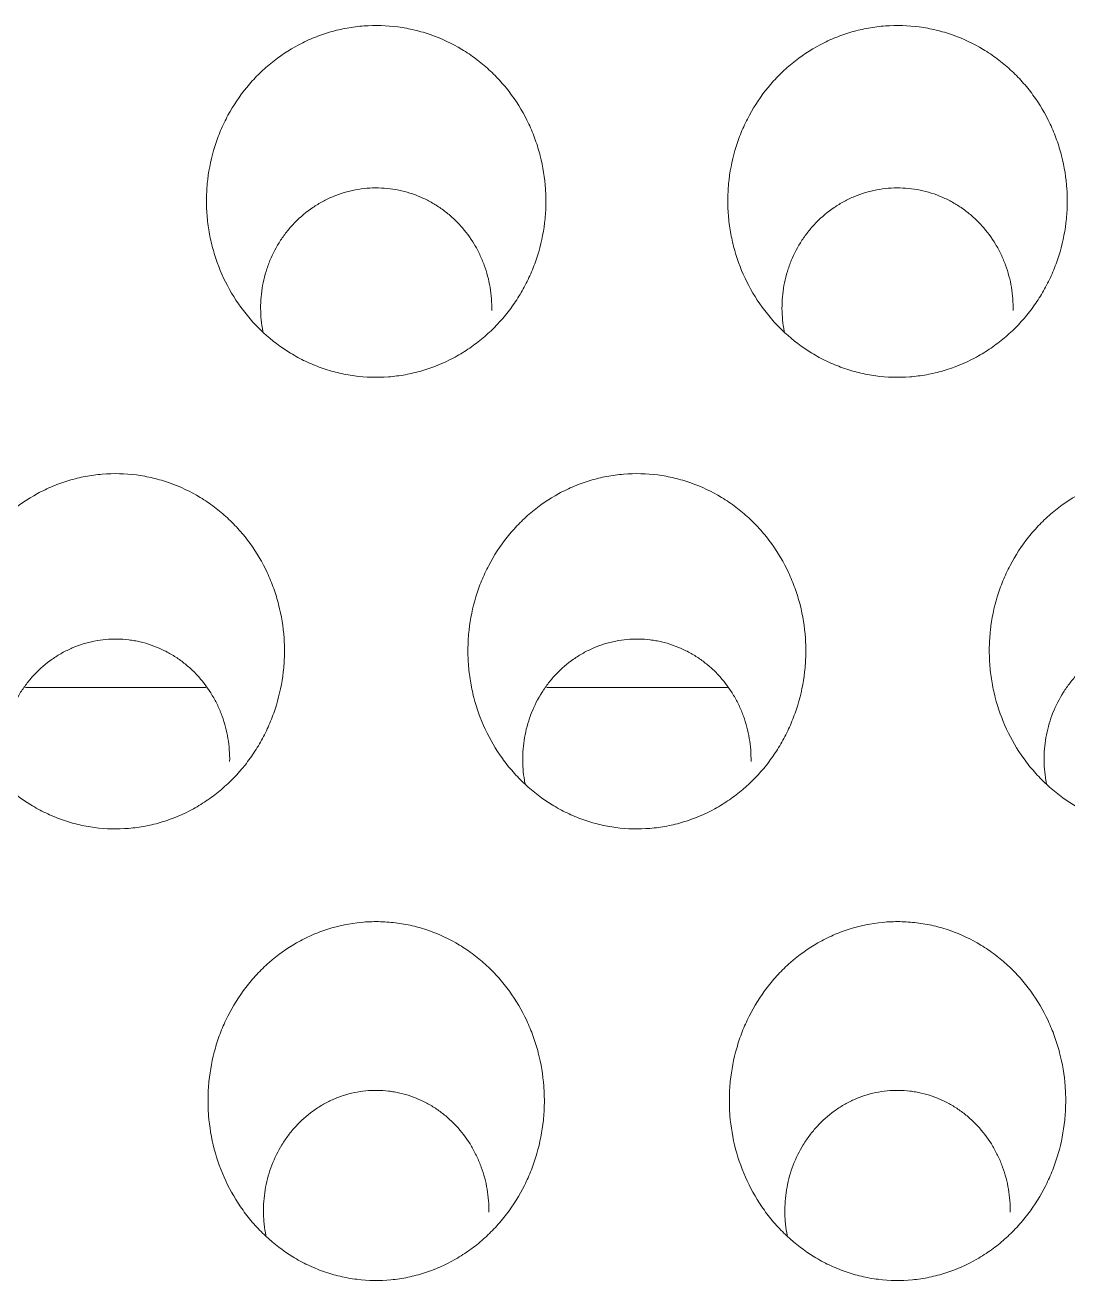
# Model space of a CAD drawing. Header units: inches. Extents: x 3778 to 56227, y -16914 to 35091.
# Drawn here: x 42401.2 to 42407.17, y -12669.03 to -12661.83 of the extents above; entities that cross this region are included whole.
import ezdxf

# ---------------------------------------------------------------- set-up
doc = ezdxf.new("R2010")
doc.units = ezdxf.units.IN
doc.header["$LTSCALE"] = 100
doc.header["$MEASUREMENT"] = 0
doc.layers.add('2-con', color=2, linetype='Continuous')
doc.layers.add('mark-B', color=2, linetype='Continuous', lineweight=20)

# ---------------------------------------------------------------- blocks, each defined once
blk = doc.blocks.new('무풍1WAY 대형')
at = {"layer": 'mark-B'}
for p, q in [((279.8632, -413.3262), (278.8296, -413.3262)), ((282.8509, -413.3262), (281.8173, -413.3262))]:
    blk.add_line(p, q, dxfattribs=at)
for points, knots in [([(278.6176, -410.3292), (278.656, -410.3826), (278.6887, -410.4387), (278.7435, -410.5559), (278.7657, -410.617), (278.799, -410.7441), (278.8097, -410.8083), (278.8173, -410.9052), (278.8184, -410.9377), (278.8178, -410.9866), (278.8173, -411.0029), (278.8155, -411.0357), (278.8142, -411.0521), (278.806, -411.1334), (278.7937, -411.197), (278.7669, -411.2905), (278.7565, -411.3213), (278.7328, -411.3821), (278.7194, -411.4123), (278.6756, -411.4998), (278.6414, -411.5547), (278.5822, -411.632), (278.5612, -411.6569), (278.5277, -411.6929), (278.5161, -411.7047), (278.4926, -411.7275), (278.4807, -411.7386), (278.4195, -411.7923), (278.3668, -411.83), (278.2961, -411.8703), (278.2817, -411.878), (278.2524, -411.8928), (278.2374, -411.8998), (278.1923, -411.9196), (278.1618, -411.9311), (278.069, -411.9606), (278.0053, -411.9737), (277.9233, -411.9815), (277.9068, -411.9826), (277.8741, -411.9839), (277.8578, -411.9841), (277.8089, -411.9834), (277.744, -411.979), (277.6798, -411.9676), (277.6318, -411.9564), (277.6158, -411.9523), (277.5843, -411.9431), (277.5687, -411.9381), (277.4917, -411.9112), (277.4328, -411.8834), (277.3628, -411.841), (277.3489, -411.8321), (277.3217, -411.8136), (277.2818, -411.785), (277.2195, -411.7327), (277.174, -411.6861), (277.1307, -411.6372), (277.1101, -411.6114), (277.0525, -411.5319), (277.0197, -411.4759), (276.9851, -411.4022), (276.9785, -411.3873), (276.9661, -411.3571), (276.9601, -411.3418), (276.9435, -411.2954), (276.9338, -411.2642), (276.9093, -411.1698), (276.8987, -411.1058), (276.8913, -411.0081), (276.8903, -410.9751), (276.8912, -410.9098), (276.8932, -410.8774), (276.9032, -410.7806), (276.9155, -410.7169), (276.9383, -410.6382), (276.9432, -410.6225), (276.9538, -410.5914), (276.9706, -410.5454), (276.9904, -410.5009), (277.0339, -410.414), (277.0681, -410.3588), (277.1279, -410.2803), (277.149, -410.2552), (277.1933, -410.2076), (277.2397, -410.1622), (277.2903, -410.1216), (277.33, -410.093), (277.3435, -410.0838), (277.3711, -410.066), (277.3852, -410.0574), (277.4563, -410.0165), (277.5157, -409.9902), (277.6086, -409.9603), (277.6401, -409.952), (277.6885, -409.942), (277.7047, -409.9391), (277.7372, -409.9342), (277.7534, -409.9322), (277.8345, -409.9246), (277.8996, -409.9254), (277.981, -409.9355), (277.9973, -409.938), (278.0297, -409.9438), (278.0778, -409.9538), (278.1559, -409.9768), (278.2162, -410.0018), (278.2606, -410.0229), (278.2753, -410.0304), (278.3042, -410.0461), (278.3184, -410.0543), (278.3881, -410.0971), (278.4398, -410.1366), (278.5115, -410.2036), (278.5345, -410.2273), (278.5779, -410.2767), (278.5984, -410.3025), (278.6176, -410.3292)], [0, 0, 0, 0, 0.03125, 0.03125, 0.0625, 0.0625, 0.09375, 0.09375, 0.109375, 0.109375, 0.117188, 0.117188, 0.125, 0.125, 0.15625, 0.15625, 0.171875, 0.171875, 0.1875, 0.1875, 0.21875, 0.21875, 0.234375, 0.234375, 0.242187, 0.242187, 0.25, 0.25, 0.28125, 0.28125, 0.289062, 0.289062, 0.296875, 0.296875, 0.3125, 0.3125, 0.34375, 0.34375, 0.351563, 0.351563, 0.359375, 0.359375, 0.375, 0.390625, 0.390625, 0.398438, 0.398438, 0.40625, 0.40625, 0.4375, 0.4375, 0.445312, 0.445312, 0.453125, 0.46875, 0.484375, 0.484375, 0.5, 0.5, 0.53125, 0.53125, 0.539062, 0.539062, 0.546875, 0.546875, 0.5625, 0.5625, 0.59375, 0.59375, 0.609375, 0.609375, 0.625, 0.625, 0.65625, 0.65625, 0.664062, 0.664062, 0.671875, 0.6875, 0.6875, 0.71875, 0.71875, 0.734375, 0.734375, 0.75, 0.765625, 0.765625, 0.773437, 0.773437, 0.78125, 0.78125, 0.8125, 0.8125, 0.828125, 0.828125, 0.835937, 0.835937, 0.84375, 0.84375, 0.875, 0.875, 0.882812, 0.882812, 0.890625, 0.90625, 0.921875, 0.921875, 0.929687, 0.929687, 0.9375, 0.9375, 0.96875, 0.96875, 0.984375, 0.984375, 1, 1, 1, 1]), ([(281.6051, -410.3292), (281.6436, -410.3826), (281.6763, -410.4387), (281.7311, -410.5559), (281.7532, -410.617), (281.7865, -410.7441), (281.7972, -410.8083), (281.8048, -410.9052), (281.8059, -410.9377), (281.8054, -410.9866), (281.8048, -411.0029), (281.803, -411.0357), (281.8017, -411.0521), (281.7935, -411.1334), (281.7813, -411.197), (281.7544, -411.2905), (281.744, -411.3213), (281.7203, -411.3821), (281.707, -411.4123), (281.6632, -411.4998), (281.6289, -411.5547), (281.5698, -411.632), (281.5488, -411.6569), (281.5152, -411.6929), (281.5037, -411.7047), (281.4802, -411.7275), (281.4682, -411.7386), (281.4071, -411.7923), (281.3544, -411.83), (281.2836, -411.8703), (281.2692, -411.878), (281.2399, -411.8928), (281.225, -411.8998), (281.1799, -411.9196), (281.1494, -411.9311), (281.0565, -411.9606), (280.9928, -411.9737), (280.9108, -411.9815), (280.8944, -411.9826), (280.8617, -411.9839), (280.8453, -411.9841), (280.7965, -411.9834), (280.7316, -411.979), (280.6673, -411.9676), (280.6193, -411.9564), (280.6033, -411.9523), (280.5718, -411.9431), (280.5562, -411.9381), (280.4792, -411.9112), (280.4204, -411.8834), (280.3503, -411.841), (280.3364, -411.8321), (280.3093, -411.8136), (280.2693, -411.785), (280.207, -411.7327), (280.1616, -411.6861), (280.1183, -411.6372), (280.0976, -411.6114), (280.0401, -411.5319), (280.0072, -411.4759), (279.9727, -411.4022), (279.9661, -411.3873), (279.9536, -411.3571), (279.9477, -411.3418), (279.931, -411.2954), (279.9214, -411.2642), (279.8968, -411.1698), (279.8862, -411.1058), (279.8789, -411.0081), (279.8779, -410.9751), (279.8788, -410.9098), (279.8807, -410.8774), (279.8907, -410.7806), (279.9031, -410.7169), (279.9259, -410.6382), (279.9308, -410.6225), (279.9413, -410.5914), (279.9581, -410.5454), (279.9779, -410.5009), (280.0214, -410.414), (280.0556, -410.3588), (280.1155, -410.2803), (280.1366, -410.2552), (280.1808, -410.2076), (280.2272, -410.1622), (280.2779, -410.1216), (280.3176, -410.093), (280.3311, -410.0838), (280.3587, -410.066), (280.3728, -410.0574), (280.4439, -410.0165), (280.5033, -409.9902), (280.5961, -409.9603), (280.6277, -409.952), (280.676, -409.942), (280.6923, -409.9391), (280.7247, -409.9342), (280.7409, -409.9322), (280.8221, -409.9246), (280.8871, -409.9254), (280.9685, -409.9355), (280.9849, -409.938), (281.0173, -409.9438), (281.0654, -409.9538), (281.1435, -409.9768), (281.2038, -410.0018), (281.2481, -410.0229), (281.2628, -410.0304), (281.2918, -410.0461), (281.306, -410.0543), (281.3757, -410.0971), (281.4274, -410.1366), (281.4991, -410.2036), (281.5221, -410.2273), (281.5654, -410.2767), (281.5859, -410.3025), (281.6051, -410.3292)], [0, 0, 0, 0, 0.03125, 0.03125, 0.0625, 0.0625, 0.09375, 0.09375, 0.109375, 0.109375, 0.117187, 0.117187, 0.125, 0.125, 0.15625, 0.15625, 0.171875, 0.171875, 0.1875, 0.1875, 0.21875, 0.21875, 0.234375, 0.234375, 0.242187, 0.242187, 0.25, 0.25, 0.28125, 0.28125, 0.289062, 0.289062, 0.296875, 0.296875, 0.3125, 0.3125, 0.34375, 0.34375, 0.351562, 0.351562, 0.359375, 0.359375, 0.375, 0.390625, 0.390625, 0.398437, 0.398437, 0.40625, 0.40625, 0.4375, 0.4375, 0.445312, 0.445312, 0.453125, 0.46875, 0.484375, 0.484375, 0.5, 0.5, 0.53125, 0.53125, 0.539062, 0.539062, 0.546875, 0.546875, 0.5625, 0.5625, 0.59375, 0.59375, 0.609375, 0.609375, 0.625, 0.625, 0.65625, 0.65625, 0.664062, 0.664062, 0.671875, 0.6875, 0.6875, 0.71875, 0.71875, 0.734375, 0.734375, 0.75, 0.765625, 0.765625, 0.773437, 0.773437, 0.78125, 0.78125, 0.8125, 0.8125, 0.828125, 0.828125, 0.835937, 0.835937, 0.84375, 0.84375, 0.875, 0.875, 0.882812, 0.882812, 0.890625, 0.90625, 0.921875, 0.921875, 0.929687, 0.929687, 0.9375, 0.9375, 0.96875, 0.96875, 0.984375, 0.984375, 1, 1, 1, 1]), ([(278.4856, -410.1795), (278.487, -410.1866), (278.4883, -410.1937), (278.4932, -410.2223), (278.496, -410.244), (278.4987, -410.2769), (278.4993, -410.2879), (278.5001, -410.3099), (278.5003, -410.3209), (278.4999, -410.3756), (278.4957, -410.4189), (278.4837, -410.4833), (278.4787, -410.5046), (278.4668, -410.547), (278.4598, -410.5679), (278.4364, -410.6291), (278.4173, -410.6681), (278.3887, -410.7146), (278.3828, -410.7238), (278.3704, -410.742), (278.364, -410.751), (278.344, -410.7774), (278.33, -410.7942), (278.2858, -410.8424), (278.2534, -410.8714), (278.2002, -410.9101), (278.1815, -410.9222), (278.1435, -410.9443), (278.1046, -410.9642), (278.064, -410.9799), (278.0224, -410.9934), (278.0012, -410.9991), (277.9362, -411.0128), (277.8927, -411.0171), (277.8272, -411.0166), (277.8053, -411.0152), (277.7724, -411.0113), (277.7614, -411.0097), (277.7397, -411.0059), (277.729, -411.0038), (277.6756, -410.9915), (277.6343, -410.9772), (277.5844, -410.9538), (277.5745, -410.9488), (277.5551, -410.9384), (277.5264, -410.9221), (277.4812, -410.8915), (277.4476, -410.8634), (277.4153, -410.8335), (277.3998, -410.8176), (277.3562, -410.7684), (277.3306, -410.733), (277.3027, -410.6859), (277.2973, -410.6763), (277.287, -410.6568), (277.2821, -410.6469), (277.268, -410.617), (277.2597, -410.5968), (277.2373, -410.5353), (277.2262, -410.4931), (277.2152, -410.4279), (277.2125, -410.406), (277.209, -410.3621), (277.2083, -410.3401), (277.2085, -410.318)], [0, 0, 0, 0, 0.009669, 0.009669, 0.038797, 0.038797, 0.053361, 0.053361, 0.067924, 0.067924, 0.126179, 0.126179, 0.155306, 0.155306, 0.184434, 0.184434, 0.242688, 0.242688, 0.257252, 0.257252, 0.271816, 0.271816, 0.300943, 0.300943, 0.359198, 0.359198, 0.388325, 0.388325, 0.417453, 0.44658, 0.44658, 0.475707, 0.475707, 0.533962, 0.533962, 0.563089, 0.563089, 0.577653, 0.577653, 0.592217, 0.592217, 0.650472, 0.650472, 0.665035, 0.665035, 0.679599, 0.708726, 0.737854, 0.737854, 0.766981, 0.766981, 0.825236, 0.825236, 0.839799, 0.839799, 0.854363, 0.854363, 0.883491, 0.883491, 0.941745, 0.941745, 0.970873, 0.970873, 1, 1, 1, 1]), ([(281.4731, -410.1795), (281.4745, -410.1866), (281.4759, -410.1937), (281.4808, -410.2223), (281.4835, -410.244), (281.4862, -410.2769), (281.4869, -410.2879), (281.4877, -410.3099), (281.4878, -410.3209), (281.4874, -410.3756), (281.4833, -410.4189), (281.4712, -410.4833), (281.4663, -410.5046), (281.4543, -410.547), (281.4474, -410.5679), (281.424, -410.6291), (281.4048, -410.6681), (281.3763, -410.7146), (281.3703, -410.7238), (281.3579, -410.742), (281.3515, -410.751), (281.3316, -410.7774), (281.3176, -410.7942), (281.2733, -410.8424), (281.2409, -410.8714), (281.1877, -410.9101), (281.1691, -410.9222), (281.1311, -410.9443), (281.0922, -410.9642), (281.0515, -410.9799), (281.01, -410.9934), (280.9887, -410.9991), (280.9238, -411.0128), (280.8803, -411.0171), (280.8148, -411.0166), (280.7929, -411.0152), (280.7599, -411.0113), (280.749, -411.0097), (280.7273, -411.0059), (280.7165, -411.0038), (280.6632, -410.9915), (280.6219, -410.9772), (280.572, -410.9538), (280.562, -410.9488), (280.5426, -410.9384), (280.514, -410.9221), (280.4688, -410.8915), (280.4352, -410.8634), (280.4029, -410.8335), (280.3874, -410.8176), (280.3437, -410.7684), (280.3181, -410.733), (280.2902, -410.6859), (280.2849, -410.6763), (280.2746, -410.6568), (280.2696, -410.6469), (280.2556, -410.617), (280.2472, -410.5968), (280.2249, -410.5353), (280.2138, -410.4931), (280.2027, -410.4279), (280.2, -410.406), (280.1966, -410.3621), (280.1958, -410.3401), (280.1961, -410.318)], [0, 0, 0, 0, 0.009669, 0.009669, 0.038797, 0.038797, 0.053361, 0.053361, 0.067924, 0.067924, 0.126179, 0.126179, 0.155306, 0.155306, 0.184434, 0.184434, 0.242688, 0.242688, 0.257252, 0.257252, 0.271816, 0.271816, 0.300943, 0.300943, 0.359198, 0.359198, 0.388325, 0.388325, 0.417453, 0.44658, 0.44658, 0.475707, 0.475707, 0.533962, 0.533962, 0.563089, 0.563089, 0.577653, 0.577653, 0.592217, 0.592217, 0.650472, 0.650472, 0.665035, 0.665035, 0.679599, 0.708726, 0.737854, 0.737854, 0.766981, 0.766981, 0.825236, 0.825236, 0.839799, 0.839799, 0.854363, 0.854363, 0.883491, 0.883491, 0.941745, 0.941745, 0.970873, 0.970873, 1, 1, 1, 1]), ([(277.1311, -412.9192), (277.1695, -412.9724), (277.202, -413.0283), (277.2565, -413.145), (277.2784, -413.2059), (277.3029, -413.3009), (277.3096, -413.3328), (277.32, -413.3967), (277.3275, -413.4609), (277.3291, -413.5256), (277.3282, -413.5743), (277.3275, -413.5905), (277.3254, -413.6231), (277.3239, -413.6394), (277.3149, -413.7203), (277.3018, -413.7836), (277.2738, -413.8762), (277.263, -413.9068), (277.2445, -413.952), (277.238, -413.967), (277.2242, -413.9967), (277.217, -414.0113), (277.1794, -414.0832), (277.1443, -414.1373), (277.0838, -414.2133), (277.0624, -414.2377), (277.0281, -414.273), (277.0164, -414.2845), (276.9926, -414.3067), (276.9805, -414.3175), (276.9185, -414.3698), (276.8652, -414.4064), (276.7937, -414.4454), (276.7792, -414.4528), (276.7496, -414.467), (276.7346, -414.4738), (276.6894, -414.4926), (276.6282, -414.5145), (276.5652, -414.5299), (276.5173, -414.539), (276.5013, -414.5416), (276.4689, -414.546), (276.4525, -414.5478), (276.3706, -414.5545), (276.3056, -414.5529), (276.209, -414.5403), (276.1769, -414.5344), (276.129, -414.523), (276.1131, -414.5187), (276.0817, -414.5095), (276.0662, -414.5044), (275.9895, -414.4773), (275.9309, -414.4495), (275.861, -414.4071), (275.8472, -414.3982), (275.8201, -414.3798), (275.7803, -414.3513), (275.7182, -414.2992), (275.6728, -414.2528), (275.6404, -414.2162), (275.6299, -414.2038), (275.6094, -414.1782), (275.5994, -414.1652), (275.5516, -414.0992), (275.5189, -414.0434), (275.4777, -413.9553), (275.4653, -413.9252), (275.4432, -413.8636), (275.4337, -413.8325), (275.4096, -413.7384), (275.3994, -413.6746), (275.3927, -413.5773), (275.392, -413.5445), (275.3935, -413.4794), (275.3957, -413.4471), (275.4067, -413.3509), (275.4198, -413.2875), (275.4436, -413.2094), (275.4488, -413.1938), (275.4597, -413.1631), (275.4772, -413.1175), (275.5112, -413.0442), (275.5437, -412.9884), (275.5702, -412.9476), (275.5793, -412.9341), (275.5983, -412.9076), (275.6082, -412.8946), (275.6592, -412.8303), (275.7042, -412.7837), (275.7781, -412.7209), (275.8038, -412.7011), (275.844, -412.6733), (275.8577, -412.6643), (275.8856, -412.647), (275.8998, -412.6388), (275.9714, -412.5994), (276.031, -412.5742), (276.1243, -412.5459), (276.156, -412.538), (276.2207, -412.5257), (276.253, -412.5213), (276.3502, -412.5133), (276.4152, -412.5148), (276.4965, -412.5255), (276.5128, -412.5281), (276.545, -412.5341), (276.5929, -412.5444), (276.6707, -412.5677), (276.7308, -412.5927), (276.775, -412.6139), (276.7897, -412.6214), (276.8185, -412.6371), (276.8327, -412.6453), (276.9021, -412.688), (276.9537, -412.7273), (277.0253, -412.7941), (277.0482, -412.8177), (277.0915, -412.8669), (277.1119, -412.8926), (277.1311, -412.9192)], [0, 0, 0, 0, 0.03125, 0.03125, 0.0625, 0.0625, 0.078125, 0.078125, 0.09375, 0.109375, 0.109375, 0.117188, 0.117188, 0.125, 0.125, 0.15625, 0.15625, 0.171875, 0.171875, 0.179688, 0.179688, 0.1875, 0.1875, 0.21875, 0.21875, 0.234375, 0.234375, 0.242188, 0.242188, 0.25, 0.25, 0.28125, 0.28125, 0.289063, 0.289063, 0.296875, 0.296875, 0.3125, 0.328125, 0.328125, 0.335938, 0.335938, 0.34375, 0.34375, 0.375, 0.375, 0.390625, 0.390625, 0.398438, 0.398438, 0.40625, 0.40625, 0.4375, 0.4375, 0.445312, 0.445312, 0.453125, 0.46875, 0.484375, 0.484375, 0.492187, 0.492187, 0.5, 0.5, 0.53125, 0.53125, 0.546875, 0.546875, 0.5625, 0.5625, 0.59375, 0.59375, 0.609375, 0.609375, 0.625, 0.625, 0.65625, 0.65625, 0.664062, 0.664062, 0.671875, 0.6875, 0.703125, 0.703125, 0.710937, 0.710937, 0.71875, 0.71875, 0.75, 0.75, 0.765625, 0.765625, 0.773437, 0.773437, 0.78125, 0.78125, 0.8125, 0.8125, 0.828125, 0.828125, 0.84375, 0.84375, 0.875, 0.875, 0.882812, 0.882812, 0.890625, 0.90625, 0.921875, 0.921875, 0.929687, 0.929687, 0.9375, 0.9375, 0.96875, 0.96875, 0.984375, 0.984375, 1, 1, 1, 1]), ([(280.1187, -412.9192), (280.157, -412.9724), (280.1896, -413.0283), (280.244, -413.145), (280.2659, -413.2059), (280.2905, -413.3009), (280.2972, -413.3328), (280.3076, -413.3967), (280.315, -413.4609), (280.3167, -413.5256), (280.3157, -413.5743), (280.315, -413.5905), (280.3129, -413.6231), (280.3115, -413.6394), (280.3024, -413.7203), (280.2894, -413.7836), (280.2613, -413.8762), (280.2505, -413.9068), (280.2321, -413.952), (280.2255, -413.967), (280.2118, -413.9967), (280.2046, -414.0113), (280.167, -414.0832), (280.1318, -414.1373), (280.0714, -414.2133), (280.0499, -414.2377), (280.0157, -414.273), (280.004, -414.2845), (279.9802, -414.3067), (279.968, -414.3175), (279.9061, -414.3698), (279.8528, -414.4064), (279.7813, -414.4454), (279.7667, -414.4528), (279.7372, -414.467), (279.7222, -414.4738), (279.6769, -414.4926), (279.6157, -414.5145), (279.5528, -414.5299), (279.5049, -414.539), (279.4888, -414.5416), (279.4564, -414.546), (279.4401, -414.5478), (279.3581, -414.5545), (279.2932, -414.5529), (279.1965, -414.5403), (279.1645, -414.5344), (279.1166, -414.523), (279.1007, -414.5187), (279.0693, -414.5095), (279.0538, -414.5044), (278.9771, -414.4773), (278.9184, -414.4495), (278.8486, -414.4071), (278.8347, -414.3982), (278.8076, -414.3798), (278.7678, -414.3513), (278.7057, -414.2992), (278.6603, -414.2528), (278.6279, -414.2162), (278.6174, -414.2038), (278.5969, -414.1782), (278.587, -414.1652), (278.5392, -414.0992), (278.5064, -414.0434), (278.4652, -413.9553), (278.4528, -413.9252), (278.4308, -413.8636), (278.4213, -413.8325), (278.3972, -413.7384), (278.3869, -413.6746), (278.3803, -413.5773), (278.3795, -413.5445), (278.3811, -413.4794), (278.3833, -413.4471), (278.3943, -413.3509), (278.4074, -413.2875), (278.4312, -413.2094), (278.4363, -413.1938), (278.4473, -413.1631), (278.4647, -413.1175), (278.4987, -413.0442), (278.5313, -412.9884), (278.5577, -412.9476), (278.5669, -412.9341), (278.5859, -412.9076), (278.5958, -412.8946), (278.6467, -412.8303), (278.6917, -412.7837), (278.7656, -412.7209), (278.7913, -412.7011), (278.8315, -412.6733), (278.8452, -412.6643), (278.8732, -412.647), (278.8873, -412.6388), (278.9589, -412.5994), (279.0186, -412.5742), (279.1118, -412.5459), (279.1436, -412.538), (279.2082, -412.5257), (279.2406, -412.5213), (279.3378, -412.5133), (279.4027, -412.5148), (279.484, -412.5255), (279.5003, -412.5281), (279.5325, -412.5341), (279.5804, -412.5444), (279.6582, -412.5677), (279.7183, -412.5927), (279.7626, -412.6139), (279.7773, -412.6214), (279.8061, -412.6371), (279.8202, -412.6453), (279.8897, -412.688), (279.9413, -412.7273), (280.0128, -412.7941), (280.0358, -412.8177), (280.0791, -412.8669), (280.0995, -412.8926), (280.1187, -412.9192)], [0, 0, 0, 0, 0.03125, 0.03125, 0.0625, 0.0625, 0.078125, 0.078125, 0.09375, 0.109375, 0.109375, 0.117188, 0.117188, 0.125, 0.125, 0.15625, 0.15625, 0.171875, 0.171875, 0.179688, 0.179688, 0.1875, 0.1875, 0.21875, 0.21875, 0.234375, 0.234375, 0.242188, 0.242188, 0.25, 0.25, 0.28125, 0.28125, 0.289063, 0.289063, 0.296875, 0.296875, 0.3125, 0.328125, 0.328125, 0.335938, 0.335938, 0.34375, 0.34375, 0.375, 0.375, 0.390625, 0.390625, 0.398438, 0.398438, 0.40625, 0.40625, 0.4375, 0.4375, 0.445313, 0.445313, 0.453125, 0.46875, 0.484375, 0.484375, 0.492188, 0.492188, 0.5, 0.5, 0.53125, 0.53125, 0.546875, 0.546875, 0.5625, 0.5625, 0.59375, 0.59375, 0.609375, 0.609375, 0.625, 0.625, 0.65625, 0.65625, 0.664063, 0.664063, 0.671875, 0.6875, 0.703125, 0.703125, 0.710938, 0.710938, 0.71875, 0.71875, 0.75, 0.75, 0.765625, 0.765625, 0.773438, 0.773438, 0.78125, 0.78125, 0.8125, 0.8125, 0.828125, 0.828125, 0.84375, 0.84375, 0.875, 0.875, 0.882813, 0.882813, 0.890625, 0.90625, 0.921875, 0.921875, 0.929688, 0.929688, 0.9375, 0.9375, 0.96875, 0.96875, 0.984375, 0.984375, 1, 1, 1, 1]), ([(283.1062, -412.9192), (283.1446, -412.9724), (283.1771, -413.0283), (283.2316, -413.145), (283.2535, -413.2059), (283.278, -413.3009), (283.2847, -413.3328), (283.2951, -413.3967), (283.3026, -413.4609), (283.3042, -413.5256), (283.3033, -413.5743), (283.3026, -413.5905), (283.3004, -413.6231), (283.299, -413.6394), (283.29, -413.7203), (283.2769, -413.7836), (283.2489, -413.8762), (283.2381, -413.9068), (283.2196, -413.952), (283.2131, -413.967), (283.1993, -413.9967), (283.1921, -414.0113), (283.1545, -414.0832), (283.1194, -414.1373), (283.0589, -414.2133), (283.0375, -414.2377), (283.0032, -414.273), (282.9915, -414.2845), (282.9677, -414.3067), (282.9556, -414.3175), (282.8936, -414.3698), (282.8403, -414.4064), (282.7688, -414.4454), (282.7543, -414.4528), (282.7247, -414.467), (282.7097, -414.4738), (282.6645, -414.4926), (282.6033, -414.5145), (282.5403, -414.5299), (282.4924, -414.539), (282.4763, -414.5416), (282.444, -414.546), (282.4276, -414.5478), (282.3457, -414.5545), (282.2807, -414.5529), (282.1841, -414.5403), (282.152, -414.5344), (282.1041, -414.523), (282.0882, -414.5187), (282.0568, -414.5095), (282.0413, -414.5044), (281.9646, -414.4773), (281.906, -414.4495), (281.8361, -414.4071), (281.8223, -414.3982), (281.7952, -414.3798), (281.7554, -414.3513), (281.6932, -414.2992), (281.6479, -414.2528), (281.6155, -414.2162), (281.605, -414.2038), (281.5845, -414.1782), (281.5745, -414.1652), (281.5267, -414.0992), (281.494, -414.0434), (281.4528, -413.9553), (281.4404, -413.9252), (281.4183, -413.8636), (281.4088, -413.8325), (281.3847, -413.7384), (281.3745, -413.6746), (281.3678, -413.5773), (281.3671, -413.5445), (281.3686, -413.4794), (281.3708, -413.4471), (281.3818, -413.3509), (281.3949, -413.2875), (281.4187, -413.2094), (281.4239, -413.1938), (281.4348, -413.1631), (281.4522, -413.1175), (281.4863, -413.0442), (281.5188, -412.9884), (281.5453, -412.9476), (281.5544, -412.9341), (281.5734, -412.9076), (281.5833, -412.8946), (281.6342, -412.8303), (281.6793, -412.7837), (281.7532, -412.7209), (281.7789, -412.7011), (281.8191, -412.6733), (281.8328, -412.6643), (281.8607, -412.647), (281.8749, -412.6388), (281.9464, -412.5994), (282.0061, -412.5742), (282.0994, -412.5459), (282.1311, -412.538), (282.1958, -412.5257), (282.2281, -412.5213), (282.3253, -412.5133), (282.3902, -412.5148), (282.4716, -412.5255), (282.4879, -412.5281), (282.5201, -412.5341), (282.568, -412.5444), (282.6458, -412.5677), (282.7059, -412.5927), (282.7501, -412.6139), (282.7648, -412.6214), (282.7936, -412.6371), (282.8078, -412.6453), (282.8772, -412.688), (282.9288, -412.7273), (283.0004, -412.7941), (283.0233, -412.8177), (283.0666, -412.8669), (283.087, -412.8926), (283.1062, -412.9192)], [0, 0, 0, 0, 0.03125, 0.03125, 0.0625, 0.0625, 0.078125, 0.078125, 0.09375, 0.109375, 0.109375, 0.117188, 0.117188, 0.125, 0.125, 0.15625, 0.15625, 0.171875, 0.171875, 0.179688, 0.179688, 0.1875, 0.1875, 0.21875, 0.21875, 0.234375, 0.234375, 0.242188, 0.242188, 0.25, 0.25, 0.28125, 0.28125, 0.289063, 0.289063, 0.296875, 0.296875, 0.3125, 0.328125, 0.328125, 0.335938, 0.335938, 0.34375, 0.34375, 0.375, 0.375, 0.390625, 0.390625, 0.398438, 0.398438, 0.40625, 0.40625, 0.4375, 0.4375, 0.445313, 0.445313, 0.453125, 0.46875, 0.484375, 0.484375, 0.492188, 0.492188, 0.5, 0.5, 0.53125, 0.53125, 0.546875, 0.546875, 0.5625, 0.5625, 0.59375, 0.59375, 0.609375, 0.609375, 0.625, 0.625, 0.65625, 0.65625, 0.664063, 0.664063, 0.671875, 0.6875, 0.703125, 0.703125, 0.710938, 0.710938, 0.71875, 0.71875, 0.75, 0.75, 0.765625, 0.765625, 0.773438, 0.773438, 0.78125, 0.78125, 0.8125, 0.8125, 0.828125, 0.828125, 0.84375, 0.84375, 0.875, 0.875, 0.882813, 0.882813, 0.890625, 0.90625, 0.921875, 0.921875, 0.929688, 0.929688, 0.9375, 0.9375, 0.96875, 0.96875, 0.984375, 0.984375, 1, 1, 1, 1]), ([(277.0004, -412.771), (277.0019, -412.7785), (277.0033, -412.786), (277.0083, -412.8151), (277.0109, -412.8369), (277.0143, -412.8808), (277.015, -412.9031), (277.0141, -412.969), (277.0096, -413.0125), (276.9969, -413.0769), (276.9916, -413.0983), (276.9791, -413.1407), (276.9719, -413.1616), (276.9476, -413.2227), (276.9277, -413.2617), (276.8983, -413.308), (276.8922, -413.3171), (276.8794, -413.3351), (276.8728, -413.3441), (276.8524, -413.3702), (276.838, -413.3869), (276.7927, -413.4345), (276.7596, -413.4631), (276.7054, -413.5012), (276.6865, -413.5131), (276.6479, -413.5346), (276.6085, -413.5539), (276.5674, -413.5692), (276.5359, -413.579), (276.5253, -413.582), (276.5038, -413.5874), (276.4929, -413.5899), (276.4385, -413.6007), (276.3947, -413.6046), (276.3287, -413.6036), (276.3067, -413.6021), (276.2736, -413.598), (276.2626, -413.5964), (276.2408, -413.5925), (276.23, -413.5903), (276.1763, -413.5778), (276.1348, -413.5634), (276.0846, -413.5399), (276.0746, -413.5349), (276.0551, -413.5245), (276.0262, -413.5082), (275.9807, -413.4775), (275.9468, -413.4494), (275.9143, -413.4196), (275.8986, -413.4037), (275.8546, -413.3544), (275.8287, -413.319), (275.8006, -413.2717), (275.7952, -413.2621), (275.7848, -413.2426), (275.7798, -413.2327), (275.7656, -413.2027), (275.7572, -413.1824), (275.7347, -413.1206), (275.7236, -413.0783), (275.7127, -413.0129), (275.71, -412.9909), (275.7067, -412.9468), (275.7061, -412.9247), (275.7065, -412.9025)], [0, 0, 0, 0, 0.010161, 0.010161, 0.039274, 0.039274, 0.068387, 0.068387, 0.126613, 0.126613, 0.155725, 0.155725, 0.184838, 0.184838, 0.243064, 0.243064, 0.257621, 0.257621, 0.272177, 0.272177, 0.30129, 0.30129, 0.359516, 0.359516, 0.388629, 0.388629, 0.417742, 0.446855, 0.446855, 0.461411, 0.461411, 0.475968, 0.475968, 0.534193, 0.534193, 0.563306, 0.563306, 0.577863, 0.577863, 0.592419, 0.592419, 0.650645, 0.650645, 0.665201, 0.665201, 0.679758, 0.708871, 0.737984, 0.737984, 0.767097, 0.767097, 0.825323, 0.825323, 0.839879, 0.839879, 0.854435, 0.854435, 0.883548, 0.883548, 0.941774, 0.941774, 0.970887, 0.970887, 1, 1, 1, 1]), ([(279.988, -412.771), (279.9895, -412.7785), (279.9909, -412.786), (279.9958, -412.8151), (279.9985, -412.8369), (280.0019, -412.8808), (280.0026, -412.9031), (280.0017, -412.969), (279.9971, -413.0125), (279.9844, -413.0769), (279.9792, -413.0983), (279.9667, -413.1407), (279.9595, -413.1616), (279.9351, -413.2227), (279.9153, -413.2617), (279.8858, -413.308), (279.8797, -413.3171), (279.867, -413.3351), (279.8604, -413.3441), (279.8399, -413.3702), (279.8256, -413.3869), (279.7803, -413.4345), (279.7472, -413.4631), (279.6929, -413.5012), (279.674, -413.5131), (279.6355, -413.5346), (279.5961, -413.5539), (279.555, -413.5692), (279.5234, -413.579), (279.5128, -413.582), (279.4914, -413.5874), (279.4805, -413.5899), (279.426, -413.6007), (279.3822, -413.6046), (279.3163, -413.6036), (279.2942, -413.6021), (279.2611, -413.598), (279.2501, -413.5964), (279.2283, -413.5925), (279.2175, -413.5903), (279.1639, -413.5778), (279.1224, -413.5634), (279.0722, -413.5399), (279.0622, -413.5349), (279.0426, -413.5245), (279.0138, -413.5082), (278.9682, -413.4775), (278.9344, -413.4494), (278.9018, -413.4196), (278.8862, -413.4037), (278.8421, -413.3544), (278.8162, -413.319), (278.7881, -413.2717), (278.7827, -413.2621), (278.7723, -413.2426), (278.7674, -413.2327), (278.7532, -413.2027), (278.7447, -413.1824), (278.7223, -413.1206), (278.7111, -413.0783), (278.7002, -413.0129), (278.6976, -412.9909), (278.6943, -412.9468), (278.6937, -412.9247), (278.694, -412.9025)], [0, 0, 0, 0, 0.010161, 0.010161, 0.039274, 0.039274, 0.068387, 0.068387, 0.126613, 0.126613, 0.155725, 0.155725, 0.184838, 0.184838, 0.243064, 0.243064, 0.257621, 0.257621, 0.272177, 0.272177, 0.30129, 0.30129, 0.359516, 0.359516, 0.388629, 0.388629, 0.417742, 0.446855, 0.446855, 0.461411, 0.461411, 0.475968, 0.475968, 0.534193, 0.534193, 0.563306, 0.563306, 0.577863, 0.577863, 0.592419, 0.592419, 0.650645, 0.650645, 0.665201, 0.665201, 0.679758, 0.708871, 0.737984, 0.737984, 0.767097, 0.767097, 0.825323, 0.825323, 0.839879, 0.839879, 0.854435, 0.854435, 0.883548, 0.883548, 0.941774, 0.941774, 0.970887, 0.970887, 1, 1, 1, 1]), ([(282.9755, -412.771), (282.977, -412.7785), (282.9784, -412.786), (282.9833, -412.8151), (282.986, -412.8369), (282.9894, -412.8808), (282.9901, -412.9031), (282.9892, -412.969), (282.9847, -413.0125), (282.972, -413.0769), (282.9667, -413.0983), (282.9542, -413.1407), (282.947, -413.1616), (282.9227, -413.2227), (282.9028, -413.2617), (282.8734, -413.308), (282.8673, -413.3171), (282.8545, -413.3351), (282.8479, -413.3441), (282.8275, -413.3702), (282.8131, -413.3869), (282.7678, -413.4345), (282.7347, -413.4631), (282.6805, -413.5012), (282.6616, -413.5131), (282.623, -413.5346), (282.5836, -413.5539), (282.5425, -413.5692), (282.511, -413.579), (282.5004, -413.582), (282.4789, -413.5874), (282.468, -413.5899), (282.4136, -413.6007), (282.3698, -413.6046), (282.3038, -413.6036), (282.2818, -413.6021), (282.2487, -413.598), (282.2377, -413.5964), (282.2159, -413.5925), (282.2051, -413.5903), (282.1514, -413.5778), (282.1099, -413.5634), (282.0597, -413.5399), (282.0497, -413.5349), (282.0302, -413.5245), (282.0013, -413.5082), (281.9558, -413.4775), (281.9219, -413.4494), (281.8894, -413.4196), (281.8737, -413.4037), (281.8297, -413.3544), (281.8038, -413.319), (281.7757, -413.2717), (281.7703, -413.2621), (281.7599, -413.2426), (281.7549, -413.2327), (281.7407, -413.2027), (281.7323, -413.1824), (281.7098, -413.1206), (281.6987, -413.0783), (281.6878, -413.0129), (281.6851, -412.9909), (281.6818, -412.9468), (281.6812, -412.9247), (281.6816, -412.9025)], [0, 0, 0, 0, 0.010161, 0.010161, 0.039274, 0.039274, 0.068387, 0.068387, 0.126613, 0.126613, 0.155725, 0.155725, 0.184838, 0.184838, 0.243064, 0.243064, 0.257621, 0.257621, 0.272177, 0.272177, 0.30129, 0.30129, 0.359516, 0.359516, 0.388629, 0.388629, 0.417742, 0.446855, 0.446855, 0.461411, 0.461411, 0.475968, 0.475968, 0.534193, 0.534193, 0.563306, 0.563306, 0.577863, 0.577863, 0.592419, 0.592419, 0.650645, 0.650645, 0.665201, 0.665201, 0.679758, 0.708871, 0.737984, 0.737984, 0.767097, 0.767097, 0.825323, 0.825323, 0.839879, 0.839879, 0.854435, 0.854435, 0.883548, 0.883548, 0.941774, 0.941774, 0.970887, 0.970887, 1, 1, 1, 1]), ([(278.6301, -415.5064), (278.6686, -415.5593), (278.7012, -415.6149), (278.7557, -415.731), (278.7776, -415.7915), (278.7979, -415.8703), (278.8016, -415.8862), (278.8082, -415.9179), (278.817, -415.9656), (278.8261, -416.0455), (278.8275, -416.1099), (278.8262, -416.1583), (278.8254, -416.1745), (278.8231, -416.2069), (278.8216, -416.2231), (278.812, -416.3036), (278.7984, -416.3665), (278.7695, -416.4585), (278.7584, -416.4888), (278.7394, -416.5336), (278.7327, -416.5485), (278.7187, -416.5778), (278.7113, -416.5923), (278.6729, -416.6634), (278.6371, -416.7168), (278.5756, -416.7917), (278.5538, -416.8158), (278.5076, -416.862), (278.4835, -416.8838), (278.4084, -416.9452), (278.3547, -416.9809), (278.2682, -417.0265), (278.2383, -417.0404), (278.1779, -417.0647), (278.1166, -417.0858), (278.0535, -417.1005), (278.0055, -417.1092), (277.9894, -417.1116), (277.957, -417.1158), (277.9406, -417.1174), (277.8589, -417.1235), (277.794, -417.1215), (277.6975, -417.1087), (277.6655, -417.1027), (277.6176, -417.0912), (277.6017, -417.0869), (277.5704, -417.0777), (277.555, -417.0727), (277.4784, -417.0457), (277.4198, -417.018), (277.3499, -416.9759), (277.3361, -416.9671), (277.309, -416.9488), (277.2692, -416.9205), (277.207, -416.8688), (277.1616, -416.8228), (277.1291, -416.7865), (277.1186, -416.7742), (277.0981, -416.7488), (277.0881, -416.7359), (277.0401, -416.6703), (277.0073, -416.6148), (276.9661, -416.5273), (276.9537, -416.4973), (276.9317, -416.436), (276.9222, -416.405), (276.8982, -416.3113), (276.8881, -416.2478), (276.8818, -416.1509), (276.8813, -416.1182), (276.8831, -416.0535), (276.8855, -416.0213), (276.8972, -415.9256), (276.9107, -415.8626), (276.9353, -415.7851), (276.9406, -415.7696), (276.9518, -415.7391), (276.9697, -415.694), (277.0046, -415.6214), (277.0378, -415.5661), (277.0647, -415.5258), (277.0741, -415.5125), (277.0934, -415.4864), (277.1035, -415.4734), (277.1551, -415.4103), (277.2007, -415.3645), (277.2755, -415.3029), (277.3015, -415.2835), (277.3421, -415.2563), (277.3559, -415.2475), (277.384, -415.2307), (277.3983, -415.2227), (277.4701, -415.1845), (277.53, -415.1601), (277.608, -415.1374), (277.6238, -415.1332), (277.6556, -415.1257), (277.6717, -415.1224), (277.7201, -415.1136), (277.7524, -415.1095), (277.8495, -415.1022), (277.9143, -415.1041), (277.9957, -415.1151), (278.0119, -415.1177), (278.044, -415.1238), (278.0918, -415.1341), (278.1694, -415.1574), (278.2295, -415.1823), (278.2737, -415.2034), (278.2884, -415.2108), (278.3172, -415.2264), (278.3313, -415.2346), (278.4008, -415.2769), (278.4524, -415.3159), (278.524, -415.3822), (278.547, -415.4056), (278.5904, -415.4545), (278.6109, -415.4799), (278.6301, -415.5064)], [0, 0, 0, 0, 0.03125, 0.03125, 0.0625, 0.0625, 0.070313, 0.070313, 0.078125, 0.09375, 0.109375, 0.109375, 0.117188, 0.117188, 0.125, 0.125, 0.15625, 0.15625, 0.171875, 0.171875, 0.179688, 0.179688, 0.1875, 0.1875, 0.21875, 0.21875, 0.234375, 0.234375, 0.25, 0.25, 0.28125, 0.28125, 0.296875, 0.296875, 0.3125, 0.328125, 0.328125, 0.335938, 0.335938, 0.34375, 0.34375, 0.375, 0.375, 0.390625, 0.390625, 0.398438, 0.398438, 0.40625, 0.40625, 0.4375, 0.4375, 0.445313, 0.445313, 0.453125, 0.46875, 0.484375, 0.484375, 0.492188, 0.492188, 0.5, 0.5, 0.53125, 0.53125, 0.546875, 0.546875, 0.5625, 0.5625, 0.59375, 0.59375, 0.609375, 0.609375, 0.625, 0.625, 0.65625, 0.65625, 0.664062, 0.664062, 0.671875, 0.6875, 0.703125, 0.703125, 0.710937, 0.710937, 0.71875, 0.71875, 0.75, 0.75, 0.765625, 0.765625, 0.773437, 0.773437, 0.78125, 0.78125, 0.8125, 0.8125, 0.820312, 0.820312, 0.828125, 0.828125, 0.84375, 0.84375, 0.875, 0.875, 0.882812, 0.882812, 0.890625, 0.90625, 0.921875, 0.921875, 0.929687, 0.929687, 0.9375, 0.9375, 0.96875, 0.96875, 0.984375, 0.984375, 1, 1, 1, 1]), ([(281.6177, -415.5064), (281.6561, -415.5593), (281.6888, -415.6149), (281.7433, -415.731), (281.7651, -415.7915), (281.7855, -415.8703), (281.7892, -415.8862), (281.7958, -415.9179), (281.8046, -415.9656), (281.8136, -416.0455), (281.815, -416.1099), (281.8138, -416.1583), (281.813, -416.1745), (281.8107, -416.2069), (281.8091, -416.2231), (281.7995, -416.3036), (281.786, -416.3665), (281.757, -416.4585), (281.7459, -416.4888), (281.727, -416.5336), (281.7203, -416.5485), (281.7062, -416.5778), (281.6988, -416.5923), (281.6604, -416.6634), (281.6246, -416.7168), (281.5632, -416.7917), (281.5414, -416.8158), (281.4951, -416.862), (281.471, -416.8838), (281.396, -416.9452), (281.3422, -416.9809), (281.2558, -417.0265), (281.2259, -417.0404), (281.1655, -417.0647), (281.1041, -417.0858), (281.0411, -417.1005), (280.9931, -417.1092), (280.977, -417.1116), (280.9446, -417.1158), (280.9282, -417.1174), (280.8464, -417.1235), (280.7816, -417.1215), (280.6851, -417.1087), (280.653, -417.1027), (280.6052, -417.0912), (280.5893, -417.0869), (280.558, -417.0777), (280.5425, -417.0727), (280.4659, -417.0457), (280.4074, -417.018), (280.3375, -416.9759), (280.3236, -416.9671), (280.2965, -416.9488), (280.2567, -416.9205), (280.1946, -416.8688), (280.1491, -416.8228), (280.1167, -416.7865), (280.1062, -416.7742), (280.0856, -416.7488), (280.0757, -416.7359), (280.0277, -416.6703), (279.9949, -416.6148), (279.9537, -416.5273), (279.9413, -416.4973), (279.9192, -416.436), (279.9097, -416.405), (279.8858, -416.3113), (279.8757, -416.2478), (279.8694, -416.1509), (279.8688, -416.1182), (279.8707, -416.0535), (279.8731, -416.0213), (279.8847, -415.9256), (279.8983, -415.8626), (279.9228, -415.7851), (279.9281, -415.7696), (279.9394, -415.7391), (279.9573, -415.694), (279.9921, -415.6214), (280.0253, -415.5661), (280.0523, -415.5258), (280.0616, -415.5125), (280.081, -415.4864), (280.091, -415.4734), (280.1427, -415.4103), (280.1883, -415.3645), (280.263, -415.3029), (280.289, -415.2835), (280.3296, -415.2563), (280.3435, -415.2475), (280.3716, -415.2307), (280.3858, -415.2227), (280.4577, -415.1845), (280.5176, -415.1601), (280.5956, -415.1374), (280.6113, -415.1332), (280.6431, -415.1257), (280.6592, -415.1224), (280.7076, -415.1136), (280.7399, -415.1095), (280.837, -415.1022), (280.9019, -415.1041), (280.9832, -415.1151), (280.9994, -415.1177), (281.0316, -415.1238), (281.0793, -415.1341), (281.157, -415.1574), (281.217, -415.1823), (281.2613, -415.2034), (281.2759, -415.2108), (281.3047, -415.2264), (281.3189, -415.2346), (281.3883, -415.2769), (281.4399, -415.3159), (281.5116, -415.3822), (281.5346, -415.4056), (281.578, -415.4545), (281.5984, -415.4799), (281.6177, -415.5064)], [0, 0, 0, 0, 0.03125, 0.03125, 0.0625, 0.0625, 0.070312, 0.070312, 0.078125, 0.09375, 0.109375, 0.109375, 0.117187, 0.117187, 0.125, 0.125, 0.15625, 0.15625, 0.171875, 0.171875, 0.179687, 0.179687, 0.1875, 0.1875, 0.21875, 0.21875, 0.234375, 0.234375, 0.25, 0.25, 0.28125, 0.28125, 0.296875, 0.296875, 0.3125, 0.328125, 0.328125, 0.335937, 0.335937, 0.34375, 0.34375, 0.375, 0.375, 0.390625, 0.390625, 0.398437, 0.398437, 0.40625, 0.40625, 0.4375, 0.4375, 0.445312, 0.445312, 0.453125, 0.46875, 0.484375, 0.484375, 0.492187, 0.492187, 0.5, 0.5, 0.53125, 0.53125, 0.546875, 0.546875, 0.5625, 0.5625, 0.59375, 0.59375, 0.609375, 0.609375, 0.625, 0.625, 0.65625, 0.65625, 0.664062, 0.664062, 0.671875, 0.6875, 0.703125, 0.703125, 0.710937, 0.710937, 0.71875, 0.71875, 0.75, 0.75, 0.765625, 0.765625, 0.773438, 0.773438, 0.78125, 0.78125, 0.8125, 0.8125, 0.820313, 0.820313, 0.828125, 0.828125, 0.84375, 0.84375, 0.875, 0.875, 0.882813, 0.882813, 0.890625, 0.90625, 0.921875, 0.921875, 0.929688, 0.929688, 0.9375, 0.9375, 0.96875, 0.96875, 0.984375, 0.984375, 1, 1, 1, 1]), ([(278.5025, -415.362), (278.504, -415.3694), (278.5053, -415.3768), (278.5102, -415.4059), (278.5129, -415.4278), (278.5162, -415.4718), (278.5168, -415.4941), (278.5156, -415.5603), (278.5108, -415.6039), (278.4975, -415.6684), (278.4921, -415.6898), (278.4824, -415.7216), (278.4789, -415.7321), (278.4714, -415.753), (278.4675, -415.7633), (278.4465, -415.8141), (278.4261, -415.853), (278.3959, -415.899), (278.3897, -415.9081), (278.3766, -415.9261), (278.3698, -415.9349), (278.349, -415.9609), (278.3343, -415.9774), (278.2881, -416.0246), (278.2544, -416.0529), (278.2085, -416.0841), (278.1991, -416.0901), (278.18, -416.1017), (278.1511, -416.1183), (278.1013, -416.1421), (278.0597, -416.1569), (278.0279, -416.1665), (278.0172, -416.1694), (277.9955, -416.1747), (277.9845, -416.177), (277.9297, -416.1874), (277.8856, -416.1911), (277.8193, -416.1897), (277.7971, -416.1881), (277.7527, -416.1826), (277.7307, -416.1786), (277.666, -416.1636), (277.6242, -416.1492), (277.5737, -416.1257), (277.5636, -416.1208), (277.5439, -416.1104), (277.5149, -416.0941), (277.4689, -416.0635), (277.4348, -416.0355), (277.4019, -416.0057), (277.3861, -415.9898), (277.3415, -415.9405), (277.3154, -415.9051), (277.287, -415.8579), (277.2815, -415.8483), (277.271, -415.8288), (277.266, -415.8189), (277.2516, -415.7888), (277.243, -415.7685), (277.2204, -415.7065), (277.2091, -415.6641), (277.1982, -415.5986), (277.1956, -415.5765), (277.1924, -415.5323), (277.1919, -415.5101), (277.1924, -415.4879)], [0, 0, 0, 0, 0.010045, 0.010045, 0.039161, 0.039161, 0.068278, 0.068278, 0.12651, 0.12651, 0.155627, 0.155627, 0.170185, 0.170185, 0.184743, 0.184743, 0.242976, 0.242976, 0.257534, 0.257534, 0.272092, 0.272092, 0.301208, 0.301208, 0.359441, 0.359441, 0.373999, 0.373999, 0.388557, 0.417674, 0.44679, 0.44679, 0.461348, 0.461348, 0.475906, 0.475906, 0.534139, 0.534139, 0.563255, 0.563255, 0.592372, 0.592372, 0.650604, 0.650604, 0.665162, 0.665162, 0.67972, 0.708837, 0.737953, 0.737953, 0.767069, 0.767069, 0.825302, 0.825302, 0.83986, 0.83986, 0.854418, 0.854418, 0.883535, 0.883535, 0.941767, 0.941767, 0.970884, 0.970884, 1, 1, 1, 1]), ([(281.49, -415.362), (281.4915, -415.3694), (281.4929, -415.3768), (281.4978, -415.4059), (281.5004, -415.4278), (281.5037, -415.4718), (281.5044, -415.4941), (281.5032, -415.5603), (281.4983, -415.6039), (281.4851, -415.6684), (281.4796, -415.6898), (281.4699, -415.7216), (281.4664, -415.7321), (281.459, -415.753), (281.455, -415.7633), (281.4341, -415.8141), (281.4137, -415.853), (281.3835, -415.899), (281.3772, -415.9081), (281.3642, -415.9261), (281.3574, -415.9349), (281.3365, -415.9609), (281.3218, -415.9774), (281.2756, -416.0246), (281.2419, -416.0529), (281.196, -416.0841), (281.1866, -416.0901), (281.1676, -416.1017), (281.1386, -416.1183), (281.0888, -416.1421), (281.0473, -416.1569), (281.0154, -416.1665), (281.0047, -416.1694), (280.983, -416.1747), (280.9721, -416.177), (280.9172, -416.1874), (280.8732, -416.1911), (280.8068, -416.1897), (280.7846, -416.1881), (280.7402, -416.1826), (280.7182, -416.1786), (280.6535, -416.1636), (280.6118, -416.1492), (280.5612, -416.1257), (280.5512, -416.1208), (280.5315, -416.1104), (280.5024, -416.0941), (280.4565, -416.0635), (280.4223, -416.0355), (280.3895, -416.0057), (280.3737, -415.9898), (280.3291, -415.9405), (280.3029, -415.9051), (280.2745, -415.8579), (280.2691, -415.8483), (280.2586, -415.8288), (280.2535, -415.8189), (280.2391, -415.7888), (280.2306, -415.7685), (280.2079, -415.7065), (280.1967, -415.6641), (280.1858, -415.5986), (280.1832, -415.5765), (280.18, -415.5323), (280.1794, -415.5101), (280.1799, -415.4879)], [0, 0, 0, 0, 0.010045, 0.010045, 0.039161, 0.039161, 0.068278, 0.068278, 0.12651, 0.12651, 0.155627, 0.155627, 0.170185, 0.170185, 0.184743, 0.184743, 0.242976, 0.242976, 0.257534, 0.257534, 0.272092, 0.272092, 0.301208, 0.301208, 0.359441, 0.359441, 0.373999, 0.373999, 0.388557, 0.417674, 0.44679, 0.44679, 0.461348, 0.461348, 0.475906, 0.475906, 0.534139, 0.534139, 0.563255, 0.563255, 0.592372, 0.592372, 0.650604, 0.650604, 0.665162, 0.665162, 0.67972, 0.708837, 0.737953, 0.737953, 0.767069, 0.767069, 0.825302, 0.825302, 0.83986, 0.83986, 0.854418, 0.854418, 0.883535, 0.883535, 0.941767, 0.941767, 0.970884, 0.970884, 1, 1, 1, 1])]:
    blk.add_open_spline(points, degree=3, knots=knots, dxfattribs=at)
blk = doc.blocks.new('dpdjzjs')
at = {"layer": 'mark-B', "rotation": 180}
blk.add_blockref('무풍1WAY 대형', (178654.9147, 88751.491), dxfattribs=at)

msp = doc.modelspace()

# ---------------------------------------------------------------- block references
at = {"layer": '2-con'}
msp.add_blockref('dpdjzjs', (-135970.8648, -101830.4424), dxfattribs=at)

doc.saveas('drawing.dxf')
